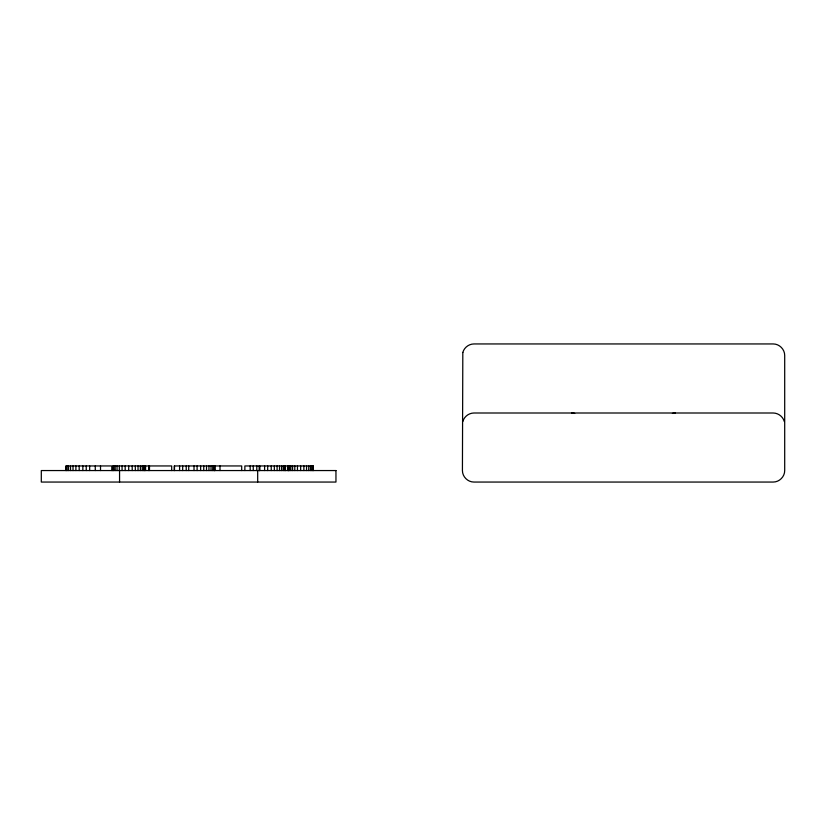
<?xml version="1.0" encoding="UTF-8"?>
<svg xmlns="http://www.w3.org/2000/svg" width="826" height="826" viewBox="0 0 826 826"><rect width="100%" height="100%" fill="white"/><g stroke="black" fill="none" stroke-linecap="round" stroke-linejoin="round"><path stroke-width="1.24" d="M462.818 421.528C464.16 416.624 468.848 413.031 473.938 413L773.188 413C778.278 413.031 782.965 416.624 784.308 421.528M672.405 413.392L675.389 413M571.737 413L574.72 413.392M313.312 470.552L313.312 465.947L244.868 465.947L244.868 470.552M313.147 465.947L313.147 470.552M312.631 465.947L312.641 470.552M311.743 465.947L311.743 470.552M310.452 465.947L310.452 470.552M308.728 465.947L308.728 470.552M306.549 465.947L306.549 470.552M303.875 465.947L303.875 470.552M300.664 465.947L300.664 470.552M297.463 465.947L297.463 470.552M294.799 465.947L294.799 470.552M292.61 465.947L292.61 470.552M290.876 465.947L290.876 470.552M289.575 465.947L289.575 470.552M288.687 465.947L288.677 470.552M288.295 465.947L288.295 470.552M288.171 465.947L288.171 470.552M288.006 465.947L288.006 470.552M285.466 465.947L285.466 470.552M285.228 465.947L285.228 470.552M284.505 465.947L284.505 470.552M283.308 465.947L283.308 470.552M281.625 465.947L281.625 470.552M279.529 465.947L279.529 470.552M277.102 465.947L277.102 470.552M274.335 465.947L274.335 470.552M271.227 465.947L271.227 470.552M267.686 465.947L267.686 470.552M264.599 465.947L264.599 470.552M259.736 465.947L259.736 470.552M259.498 465.947L259.498 470.552M259.292 465.947L259.292 470.552M257.681 470.552L257.681 482.054M256.793 465.947L256.793 470.552M253.252 465.947L253.252 470.552M250.175 465.947L250.175 470.552M241.698 470.552L241.698 465.947L174.286 465.947L174.286 470.552M220.005 465.947L220.005 470.552M214.884 465.947L214.884 470.552M214.646 465.947L214.646 470.552M214.471 465.947L214.471 470.552M213.924 465.947L213.924 470.552M212.726 465.947L212.726 470.552M211.043 465.947L211.043 470.552M208.947 465.947L208.947 470.552M206.521 465.947L206.521 470.552M203.754 465.947L203.754 470.552M200.646 465.947L200.646 470.552M197.104 465.947L197.104 470.552M194.017 465.947L194.017 470.552M188.72 465.947L188.72 470.552M186.222 465.947L186.222 470.552M182.68 465.947L182.68 470.552M179.593 465.947L179.593 470.552M174.493 465.947L174.493 470.552M171.694 470.552L171.694 465.947L112.801 465.947L112.801 470.552M149.485 465.947L149.485 470.552M148.67 465.947L148.67 470.552M145.562 465.947L145.562 470.552M144.622 465.947L144.622 470.552M144.354 465.947L144.354 470.552M143.559 465.947L143.559 470.552M142.227 465.947L142.227 470.552M140.358 465.947L140.358 470.552M138.035 465.947L138.035 470.552M135.319 465.947L135.319 470.552M132.201 465.947L132.201 470.552M128.701 465.947L128.701 470.552M125.18 465.947L125.18 470.552M122.062 465.947L122.062 470.552M119.563 470.552L119.563 482.054M119.347 465.947L119.347 470.552M117.034 465.947L117.034 470.552M115.186 465.947L115.186 470.552M113.854 465.947L113.854 470.552M113.069 465.947L113.069 470.552M111.799 470.552L111.799 465.947L65.925 465.947L65.925 470.552M100.514 465.947L100.514 470.552M95.269 465.947L95.269 470.552M89.662 465.947L89.662 470.552M86.234 465.947L86.234 470.552M82.858 465.947L82.858 470.552M79.182 465.947L79.182 470.552M75.899 465.947L75.899 470.552M73.018 465.947L73.018 470.552M70.52 465.947L70.52 470.552M68.506 465.947L68.506 470.552M67.071 465.947L67.071 470.552M66.214 465.947L66.214 470.552M462.818 352.475L462.426 470.552C462.384 476.705 467.774 482.095 473.938 482.054L773.188 482.054C779.352 482.095 784.741 476.705 784.7 470.552L784.7 355.448C784.741 349.295 779.352 343.905 773.188 343.946L473.938 343.946C468.848 343.967 464.16 347.56 462.818 352.475M335.955 470.552L41.3 470.552L41.3 482.054L335.955 482.054L335.955 470.552"/></g></svg>
